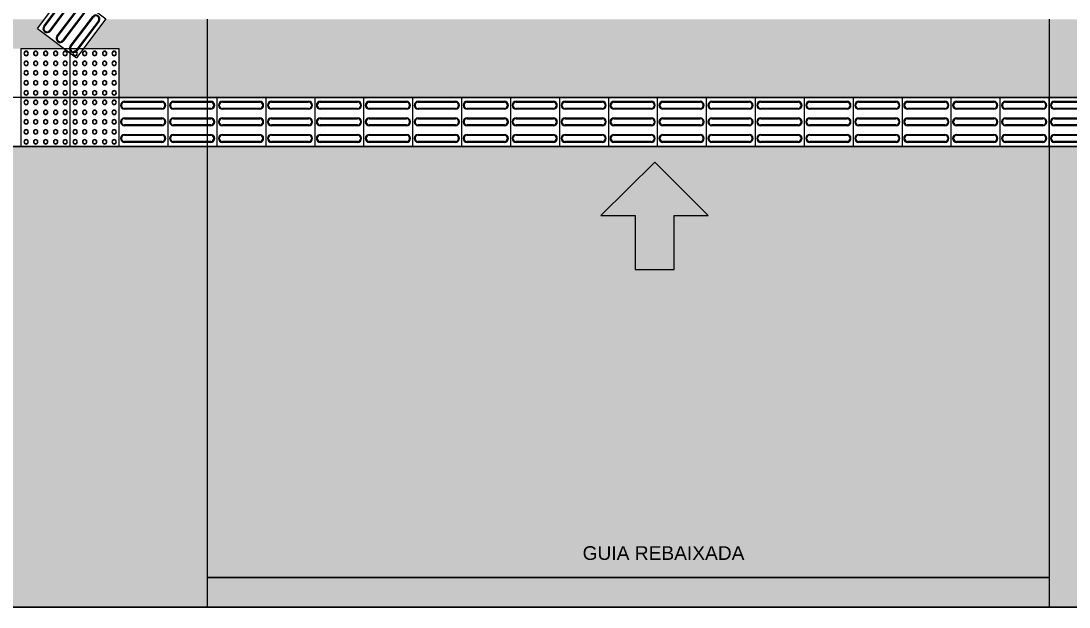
# Model space of a CAD drawing. Header units: inches. Extents: x 44782 to 44933, y 6798 to 6838.
# Drawn here: x 44799.66 to 44805.01, y 6800.64 to 6803.63 of the extents above; entities that cross this region are included whole.
import ezdxf

# ---------------------------------------------------------------- set-up
doc = ezdxf.new("R2010")
doc.units = ezdxf.units.IN
doc.header["$MEASUREMENT"] = 0
doc.linetypes.add('HIDDEN', pattern=[9.525, 6.35, -3.175])
doc.layers.add('at_Entity', color=7, linetype='Continuous', lineweight=9)
doc.layers.add('PISO TATIL', color=30, linetype='Continuous', lineweight=0)
for name, color, linetype in [('COTAS', 7, 'Continuous'), ('H. PAVER CINZA 1', 252, 'Continuous'), ('TEXTO01', 7, 'Continuous')]:
    doc.layers.add(name, color=color, linetype=linetype)
doc.styles.get("Standard").update_dxf_attribs({"font": 'txt.shx', "height": 0.18})

# ---------------------------------------------------------------- blocks, each defined once
blk = doc.blocks.new('A$C2E097F99')
at = {"layer": 'at_Entity', "color": 30, "true_color": 0xff7f00}
for p, q in [((0, 0.2498), (0.25, 0.2498)), ((0, 0.2498), (0, 0)), ((0.25, 0.2498), (0.25, 0)), ((0.0002, 0), (0.25, 0))]:
    blk.add_line(p, q, dxfattribs=at)
for centre, radius, start, end in [((0.0266, 0.2255), 0.0116, 90, 180), ((0.0266, 0.2255), 0.0116, 180, 270), ((0.0266, 0.2255), 0.00953, 90, 180), ((0.0266, 0.2255), 0.00953, 180, 270), ((0.0266, 0.2255), 0.0116, 360, 90), ((0.0266, 0.2255), 0.00953, 360, 90), ((0.0266, 0.2255), 0.00953, 270, 0), ((0.0266, 0.2255), 0.0116, 270, 0), ((0.0753, 0.2255), 0.0116, 90, 180), ((0.0753, 0.2255), 0.0116, 180, 270), ((0.0753, 0.2255), 0.00953, 90, 180), ((0.0753, 0.2255), 0.00953, 180, 270), ((0.0753, 0.2255), 0.0116, 360, 90), ((0.0753, 0.2255), 0.00953, 360, 90), ((0.0753, 0.2255), 0.00953, 270, 0), ((0.0753, 0.2255), 0.0116, 270, 0), ((0.1261, 0.2255), 0.0116, 90, 180), ((0.1261, 0.2255), 0.0116, 180, 270), ((0.1261, 0.2255), 0.00953, 90, 180), ((0.1261, 0.2255), 0.00953, 180, 270), ((0.1261, 0.2255), 0.0116, 360, 90), ((0.1261, 0.2255), 0.00953, 360, 90), ((0.1261, 0.2255), 0.00953, 270, 0), ((0.1261, 0.2255), 0.0116, 270, 0), ((0.177, 0.2255), 0.0116, 90, 180), ((0.177, 0.2255), 0.0116, 180, 270), ((0.177, 0.2255), 0.00953, 90, 180), ((0.177, 0.2255), 0.00953, 180, 270), ((0.177, 0.2255), 0.0116, 360, 90), ((0.177, 0.2255), 0.00953, 360, 90), ((0.177, 0.2255), 0.00953, 270, 0), ((0.177, 0.2255), 0.0116, 270, 0), ((0.2257, 0.2255), 0.0116, 90, 180), ((0.2257, 0.2255), 0.0116, 180, 270), ((0.2257, 0.2255), 0.00953, 90, 180), ((0.2257, 0.2255), 0.00953, 180, 270), ((0.2257, 0.2255), 0.0116, 360, 90), ((0.2257, 0.2255), 0.00953, 360, 90), ((0.2257, 0.2255), 0.00953, 270, 0), ((0.2257, 0.2255), 0.0116, 270, 0), ((0.0266, 0.1747), 0.0116, 90, 180), ((0.0266, 0.1747), 0.0116, 180, 270), ((0.0266, 0.1747), 0.00953, 90, 180), ((0.0266, 0.1747), 0.00953, 180, 270), ((0.0266, 0.1747), 0.0116, 360, 90), ((0.0266, 0.1747), 0.00953, 360, 90), ((0.0266, 0.1747), 0.00953, 270, 0), ((0.0266, 0.1747), 0.0116, 270, 0), ((0.0753, 0.1747), 0.0116, 90, 180), ((0.0753, 0.1747), 0.0116, 180, 270), ((0.0753, 0.1747), 0.00953, 90, 180), ((0.0753, 0.1747), 0.00953, 180, 270), ((0.0753, 0.1747), 0.0116, 360, 90), ((0.0753, 0.1747), 0.00953, 360, 90), ((0.0753, 0.1747), 0.00953, 270, 0), ((0.0753, 0.1747), 0.0116, 270, 0), ((0.1261, 0.1747), 0.0116, 90, 180), ((0.1261, 0.1747), 0.0116, 180, 270), ((0.1261, 0.1747), 0.00953, 90, 180), ((0.1261, 0.1747), 0.00953, 180, 270), ((0.1261, 0.1747), 0.0116, 360, 90), ((0.1261, 0.1747), 0.00953, 360, 90), ((0.1261, 0.1747), 0.00953, 270, 0), ((0.1261, 0.1747), 0.0116, 270, 0), ((0.177, 0.1747), 0.0116, 90, 180), ((0.177, 0.1747), 0.0116, 180, 270), ((0.177, 0.1747), 0.00953, 90, 180), ((0.177, 0.1747), 0.00953, 180, 270), ((0.177, 0.1747), 0.0116, 360, 90), ((0.177, 0.1747), 0.00953, 360, 90), ((0.177, 0.1747), 0.00953, 270, 0), ((0.177, 0.1747), 0.0116, 270, 0), ((0.2257, 0.1747), 0.0116, 90, 180), ((0.2257, 0.1747), 0.0116, 180, 270), ((0.2257, 0.1747), 0.00953, 90, 180), ((0.2257, 0.1747), 0.00953, 180, 270), ((0.2257, 0.1747), 0.0116, 360, 90), ((0.2257, 0.1747), 0.00953, 360, 90), ((0.2257, 0.1747), 0.00953, 270, 0), ((0.2257, 0.1747), 0.0116, 270, 0), ((0.0266, 0.126), 0.0116, 90, 180), ((0.0266, 0.126), 0.0116, 180, 270), ((0.0266, 0.126), 0.00953, 90, 180), ((0.0266, 0.126), 0.00953, 180, 270), ((0.0266, 0.126), 0.0116, 360, 90), ((0.0266, 0.126), 0.00953, 360, 90), ((0.0266, 0.126), 0.00953, 270, 0), ((0.0266, 0.126), 0.0116, 270, 0), ((0.0753, 0.126), 0.0116, 90, 180), ((0.0753, 0.126), 0.0116, 180, 270), ((0.0753, 0.126), 0.00953, 90, 180), ((0.0753, 0.126), 0.00953, 180, 270), ((0.0753, 0.126), 0.0116, 360, 90), ((0.0753, 0.126), 0.00953, 360, 90), ((0.0753, 0.126), 0.00953, 270, 0), ((0.0753, 0.126), 0.0116, 270, 0), ((0.1261, 0.126), 0.0116, 90, 180), ((0.1261, 0.126), 0.0116, 180, 270), ((0.1261, 0.126), 0.00953, 90, 180), ((0.1261, 0.126), 0.00953, 180, 270), ((0.1261, 0.126), 0.0116, 360, 90), ((0.1261, 0.126), 0.00953, 360, 90), ((0.1261, 0.126), 0.00953, 270, 0), ((0.1261, 0.126), 0.0116, 270, 0), ((0.177, 0.126), 0.0116, 90, 180), ((0.177, 0.126), 0.0116, 180, 270), ((0.177, 0.126), 0.00953, 90, 180), ((0.177, 0.126), 0.00953, 180, 270), ((0.177, 0.126), 0.0116, 360, 90), ((0.177, 0.126), 0.00953, 360, 90), ((0.177, 0.126), 0.00953, 270, 0), ((0.177, 0.126), 0.0116, 270, 0), ((0.2257, 0.126), 0.0116, 90, 180), ((0.2257, 0.126), 0.0116, 180, 270), ((0.2257, 0.126), 0.00953, 90, 180), ((0.2257, 0.126), 0.00953, 180, 270), ((0.2257, 0.126), 0.0116, 360, 90), ((0.2257, 0.126), 0.00953, 360, 90), ((0.2257, 0.126), 0.00953, 270, 0), ((0.2257, 0.126), 0.0116, 270, 0), ((0.0266, 0.0752), 0.0116, 90, 180), ((0.0266, 0.0752), 0.0116, 180, 270), ((0.0266, 0.0752), 0.00953, 90, 180), ((0.0266, 0.0752), 0.00953, 180, 270), ((0.0266, 0.0752), 0.0116, 360, 90), ((0.0266, 0.0752), 0.00953, 360, 90), ((0.0266, 0.0752), 0.00953, 270, 0), ((0.0266, 0.0752), 0.0116, 270, 0), ((0.0753, 0.0752), 0.0116, 90, 180), ((0.0753, 0.0752), 0.0116, 180, 270), ((0.0753, 0.0752), 0.00953, 90, 180), ((0.0753, 0.0752), 0.00953, 180, 270), ((0.0753, 0.0752), 0.0116, 360, 90), ((0.0753, 0.0752), 0.00953, 360, 90), ((0.0753, 0.0752), 0.00953, 270, 0), ((0.0753, 0.0752), 0.0116, 270, 0), ((0.1261, 0.0752), 0.0116, 90, 180), ((0.1261, 0.0752), 0.0116, 180, 270), ((0.1261, 0.0752), 0.00953, 90, 180), ((0.1261, 0.0752), 0.00953, 180, 270), ((0.1261, 0.0752), 0.0116, 360, 90), ((0.1261, 0.0752), 0.00953, 360, 90), ((0.1261, 0.0752), 0.00953, 270, 0), ((0.1261, 0.0752), 0.0116, 270, 0), ((0.177, 0.0752), 0.0116, 90, 180), ((0.177, 0.0752), 0.0116, 180, 270), ((0.177, 0.0752), 0.00953, 90, 180), ((0.177, 0.0752), 0.00953, 180, 270), ((0.177, 0.0752), 0.0116, 360, 90), ((0.177, 0.0752), 0.00953, 360, 90), ((0.177, 0.0752), 0.00953, 270, 0), ((0.177, 0.0752), 0.0116, 270, 0), ((0.2257, 0.0752), 0.0116, 90, 180), ((0.2257, 0.0752), 0.0116, 180, 270), ((0.2257, 0.0752), 0.00953, 90, 180), ((0.2257, 0.0752), 0.00953, 180, 270), ((0.2257, 0.0752), 0.0116, 360, 90), ((0.2257, 0.0752), 0.00953, 360, 90), ((0.2257, 0.0752), 0.00953, 270, 0), ((0.2257, 0.0752), 0.0116, 270, 0), ((0.0266, 0.0243), 0.0116, 90, 180), ((0.0266, 0.0243), 0.0116, 180, 270), ((0.0266, 0.0243), 0.00953, 90, 180), ((0.0266, 0.0243), 0.00953, 180, 270), ((0.0266, 0.0243), 0.0116, 360, 90), ((0.0266, 0.0243), 0.00953, 360, 90), ((0.0266, 0.0243), 0.00953, 270, 0), ((0.0266, 0.0243), 0.0116, 270, 0), ((0.0753, 0.0243), 0.0116, 90, 180), ((0.0753, 0.0243), 0.0116, 180, 270), ((0.0753, 0.0243), 0.00953, 90, 180), ((0.0753, 0.0243), 0.00953, 180, 270), ((0.0753, 0.0243), 0.0116, 360, 90), ((0.0753, 0.0243), 0.00953, 360, 90), ((0.0753, 0.0243), 0.00953, 270, 0), ((0.0753, 0.0243), 0.0116, 270, 0), ((0.1261, 0.0243), 0.0116, 90, 180), ((0.1261, 0.0243), 0.0116, 180, 270), ((0.1261, 0.0243), 0.00953, 90, 180), ((0.1261, 0.0243), 0.00953, 180, 270), ((0.1261, 0.0243), 0.0116, 360, 90), ((0.1261, 0.0243), 0.00953, 360, 90), ((0.1261, 0.0243), 0.00953, 270, 0), ((0.1261, 0.0243), 0.0116, 270, 0), ((0.177, 0.0243), 0.0116, 90, 180), ((0.177, 0.0243), 0.0116, 180, 270), ((0.177, 0.0243), 0.00953, 90, 180), ((0.177, 0.0243), 0.00953, 180, 270), ((0.177, 0.0243), 0.0116, 360, 90), ((0.177, 0.0243), 0.00953, 360, 90), ((0.177, 0.0243), 0.00953, 270, 0), ((0.177, 0.0243), 0.0116, 270, 0), ((0.2257, 0.0243), 0.0116, 90, 180), ((0.2257, 0.0243), 0.0116, 180, 270), ((0.2257, 0.0243), 0.00953, 90, 180), ((0.2257, 0.0243), 0.00953, 180, 270), ((0.2257, 0.0243), 0.0116, 360, 90), ((0.2257, 0.0243), 0.00953, 360, 90), ((0.2257, 0.0243), 0.00953, 270, 0), ((0.2257, 0.0243), 0.0116, 270, 0)]:
    blk.add_arc(centre, radius, start, end, dxfattribs=at)
blk = doc.blocks.new('A$C4E6C04E1')
at = {"layer": 'at_Entity', "color": 160, "true_color": 0x003fff}
for p, q in [((0, 0.2498), (0, 0)), ((0, 0.2498), (0.2498, 0.2498)), ((0.0286, 0.2308), (0.2191, 0.2308)), ((0.0286, 0.2266), (0.2191, 0.2266)), ((0.2498, 0.2498), (0.2498, 0)), ((0.2191, 0.1948), (0.0286, 0.1948)), ((0.2191, 0.1906), (0.0286, 0.1906)), ((0.0286, 0.1461), (0.2191, 0.1461)), ((0.0286, 0.1419), (0.2191, 0.1419)), ((0.2191, 0.1101), (0.0286, 0.1101)), ((0.2191, 0.1059), (0.0286, 0.1059)), ((0.0286, 0.0614), (0.2191, 0.0614)), ((0.0286, 0.0572), (0.2191, 0.0572)), ((0.2191, 0.0254), (0.0286, 0.0254)), ((0.2191, 0.0212), (0.0286, 0.0212)), ((0.2498, 0), (0, 0))]:
    blk.add_line(p, q, dxfattribs=at)
for centre, radius, start, end in [((0.0286, 0.2107), 0.0201, 90, 180), ((0.0286, 0.2107), 0.0159, 90, 180), ((0.2191, 0.2107), 0.0201, 0.2555, 90), ((0.2191, 0.2107), 0.0159, 0.2555, 90), ((0.0286, 0.2107), 0.0201, 180, 270), ((0.0286, 0.2107), 0.0159, 180, 270), ((0.2191, 0.2107), 0.0201, 270.5108, 0.2554), ((0.2191, 0.2107), 0.0159, 270.5108, 0.2553), ((0.0286, 0.126), 0.0201, 90, 180), ((0.0286, 0.126), 0.0201, 180, 270), ((0.0286, 0.126), 0.0159, 90, 180), ((0.0286, 0.126), 0.0159, 180, 270), ((0.2191, 0.126), 0.0201, 0.2555, 90), ((0.2191, 0.126), 0.0159, 0.2555, 90), ((0.2191, 0.126), 0.0201, 270.5108, 0.2554), ((0.2191, 0.126), 0.0159, 270.5108, 0.2553), ((0.0286, 0.0413), 0.0201, 90, 180), ((0.0286, 0.0413), 0.0159, 90, 180), ((0.2191, 0.0413), 0.0201, 0.2555, 90), ((0.2191, 0.0413), 0.0159, 0.2555, 90), ((0.0286, 0.0413), 0.0201, 180, 270), ((0.0286, 0.0413), 0.0159, 180, 270), ((0.2191, 0.0413), 0.0201, 270.5108, 0.2554), ((0.2191, 0.0413), 0.0159, 270.5108, 0.2553)]:
    blk.add_arc(centre, radius, start, end, dxfattribs=at)
blk = doc.blocks.new('A$C09677D9A')
at = {"layer": 'at_Entity', "color": 7}
for p, q in [((0.2753, 0.5484), (0, 0.2753)), ((0.5484, 0.2753), (0.2753, 0.5484)), ((0, 0.2753), (0.1757, 0.2753)), ((0.1757, 0.2753), (0.1757, 0)), ((0.3748, 0), (0.3748, 0.2753)), ((0.3748, 0.2753), (0.5484, 0.2753)), ((0.1757, 0), (0.3748, 0))]:
    blk.add_line(p, q, dxfattribs=at)

msp = doc.modelspace()

# ---------------------------------------------------------------- hatches: boundary and pattern name
at = {"layer": 'H. PAVER CINZA 1'}
h = msp.add_hatch(color=256, dxfattribs=at)
h.paths.add_polyline_path([(44800.6145, 6802.9871), (44800.4136, 6802.9871), (44800.1638, 6802.9871), (44799.9139, 6802.9871), (44799.6639, 6802.9871), (44799.4139, 6802.9871), (44799.1639, 6802.9871), (44798.9141, 6802.9871), (44798.6642, 6802.9871), (44798.4144, 6802.9871), (44798.1645, 6802.9871), (44797.9147, 6802.9871), (44797.6648, 6802.9871), (44797.415, 6802.9871), (44797.1651, 6802.9871), (44796.9153, 6802.9871), (44796.6654, 6802.9871), (44796.4156, 6802.9871), (44796.1657, 6802.9871), (44795.9159, 6802.9871), (44795.666, 6802.9871), (44795.4162, 6802.9871), (44795.1663, 6802.9871), (44794.9165, 6802.9871), (44794.6666, 6802.9871), (44794.4168, 6802.9871), (44794.1669, 6802.9871), (44793.9171, 6802.9871), (44793.6672, 6802.9871), (44793.4174, 6802.9871), (44793.1676, 6802.9871), (44792.9177, 6802.9871), (44792.6679, 6802.9871), (44792.418, 6802.9871), (44785.3153, 6802.9871), (44785.3153, 6800.6362), (44800.6145, 6800.6362)])
h.paths.add_polyline_path([(44799.4138, 6803.4868), (44799.6638, 6803.4868), (44799.8839, 6803.4868), (44799.7477, 6803.5898), (44799.7832, 6803.6368), (44785.3153, 6803.6378), (44785.3153, 6803.2379), (44792.418, 6803.2368), (44792.418, 6803.237), (44792.6679, 6803.237), (44792.9177, 6803.237), (44793.1676, 6803.237), (44793.4174, 6803.237), (44793.6672, 6803.237), (44793.9171, 6803.237), (44794.1669, 6803.237), (44794.4168, 6803.237), (44794.6666, 6803.237), (44794.9165, 6803.237), (44795.1663, 6803.237), (44795.4162, 6803.237), (44795.666, 6803.237), (44795.9159, 6803.237), (44796.1657, 6803.237), (44796.4156, 6803.237), (44796.6654, 6803.237), (44796.9153, 6803.237), (44797.1651, 6803.237), (44797.415, 6803.237), (44797.6648, 6803.237), (44797.9147, 6803.237), (44798.1645, 6803.237), (44798.4144, 6803.237), (44798.6642, 6803.237), (44798.9141, 6803.237), (44799.1639, 6803.237), (44799.4138, 6803.237)])
h.paths.add_polyline_path([(44800.6145, 6803.6368), (44800.0964, 6803.6368), (44799.9831, 6803.4868), (44800.1638, 6803.4868), (44800.1638, 6803.237), (44800.4136, 6803.237), (44800.6145, 6803.237)])
h.paths.add_polyline_path([(44804.9122, 6803.6368), (44800.6145, 6803.6368), (44800.6145, 6803.237), (44800.6635, 6803.237), (44800.9133, 6803.237), (44801.1632, 6803.237), (44801.413, 6803.237), (44801.6629, 6803.237), (44801.9127, 6803.237), (44802.1626, 6803.237), (44802.4124, 6803.237), (44802.6623, 6803.237), (44802.9121, 6803.237), (44803.162, 6803.237), (44803.4118, 6803.237), (44803.6617, 6803.237), (44803.9115, 6803.237), (44804.1614, 6803.237), (44804.4112, 6803.237), (44804.661, 6803.237), (44804.9122, 6803.237)])
h.paths.add_polyline_path([(44802.3112, 6800.7986), (44803.1893, 6800.7986), (44803.1893, 6800.9598), (44802.3112, 6800.9598)])
h = msp.add_hatch(color=256, dxfattribs=at)
h.paths.add_polyline_path([(44804.9122, 6802.9871), (44804.661, 6802.9871), (44804.4112, 6802.9871), (44804.1614, 6802.9871), (44803.9115, 6802.9871), (44803.6617, 6802.9871), (44803.4118, 6802.9871), (44803.162, 6802.9871), (44802.9121, 6802.9871), (44802.6623, 6802.9871), (44802.4124, 6802.9871), (44802.1626, 6802.9871), (44801.9127, 6802.9871), (44801.6629, 6802.9871), (44801.413, 6802.9871), (44801.1632, 6802.9871), (44800.9133, 6802.9871), (44800.6635, 6802.9871), (44800.6145, 6802.9871), (44800.6145, 6800.7864), (44804.9122, 6800.7864)])
h.paths.add_polyline_path([(44804.9122, 6800.7864), (44800.6145, 6800.7864), (44800.6145, 6800.6362), (44804.9122, 6800.6362)])
h.paths.add_polyline_path([(44811.5144, 6802.9871), (44811.407, 6802.9871), (44811.1571, 6802.9871), (44810.9073, 6802.9871), (44810.6574, 6802.9871), (44810.4076, 6802.9871), (44810.1577, 6802.9871), (44809.9079, 6802.9871), (44809.658, 6802.9871), (44809.4082, 6802.9871), (44809.1583, 6802.9871), (44808.9085, 6802.9871), (44808.6586, 6802.9871), (44808.4088, 6802.9871), (44808.1589, 6802.9871), (44807.9091, 6802.9871), (44807.6592, 6802.9871), (44807.4094, 6802.9871), (44807.1595, 6802.9871), (44806.9097, 6802.9871), (44806.6598, 6802.9871), (44806.41, 6802.9871), (44806.1601, 6802.9871), (44806.0147, 6802.9871), (44806.0147, 6800.6362), (44811.5144, 6800.6362)])
h.paths.add_polyline_path([(44806.0147, 6802.9871), (44805.9103, 6802.9871), (44805.6604, 6802.9871), (44805.4106, 6802.9871), (44805.1607, 6802.9871), (44804.9122, 6802.9871), (44804.9122, 6800.6362), (44804.9186, 6800.6362), (44806.0147, 6800.6362)])
h.paths.add_polyline_path([(44806.0147, 6803.6368), (44804.9122, 6803.6368), (44804.9122, 6803.237), (44805.1607, 6803.237), (44805.4106, 6803.237), (44805.6604, 6803.237), (44805.9103, 6803.237), (44806.0147, 6803.237)])
h.paths.add_polyline_path([(44811.5144, 6803.6368), (44806.0147, 6803.6368), (44806.0147, 6803.237), (44806.1601, 6803.237), (44806.41, 6803.237), (44806.6598, 6803.237), (44806.9097, 6803.237), (44807.1595, 6803.237), (44807.4094, 6803.237), (44807.6592, 6803.237), (44807.9091, 6803.237), (44808.1589, 6803.237), (44808.4088, 6803.237), (44808.6586, 6803.237), (44808.9085, 6803.237), (44809.1583, 6803.237), (44809.4082, 6803.237), (44809.658, 6803.237), (44809.9079, 6803.237), (44810.1577, 6803.237), (44810.4076, 6803.237), (44810.6574, 6803.237), (44810.9073, 6803.237), (44811.1571, 6803.237), (44811.407, 6803.237), (44811.5144, 6803.237)])
h.paths.add_polyline_path([(44816.6585, 6803.6368), (44811.5144, 6803.6368), (44811.5144, 6803.237), (44811.6568, 6803.237), (44811.9067, 6803.237), (44812.1565, 6803.237), (44812.4064, 6803.237), (44812.6562, 6803.237), (44812.9061, 6803.237), (44813.1559, 6803.237), (44813.4058, 6803.237), (44813.6556, 6803.237), (44813.9055, 6803.237), (44814.1553, 6803.237), (44814.4051, 6803.237), (44814.655, 6803.237), (44814.9048, 6803.237), (44815.1547, 6803.237), (44815.4045, 6803.237), (44815.6544, 6803.237), (44815.9042, 6803.237), (44816.1541, 6803.237), (44816.4039, 6803.237), (44816.6585, 6803.237)])
h.paths.add_polyline_path([(44816.6585, 6802.9871), (44816.4039, 6802.9871), (44816.1541, 6802.9871), (44815.9042, 6802.9871), (44815.6544, 6802.9871), (44815.4045, 6802.9871), (44815.1547, 6802.9871), (44814.9048, 6802.9871), (44814.655, 6802.9871), (44814.4051, 6802.9871), (44814.1553, 6802.9871), (44813.9055, 6802.9871), (44813.6556, 6802.9871), (44813.4058, 6802.9871), (44813.1559, 6802.9871), (44812.9061, 6802.9871), (44812.6562, 6802.9871), (44812.4064, 6802.9871), (44812.1565, 6802.9871), (44811.9067, 6802.9871), (44811.6568, 6802.9871), (44811.5144, 6802.9871), (44811.5144, 6800.6362), (44816.6585, 6800.6362)])
h.paths.add_polyline_path([(44827.4568, 6802.9871), (44820.9584, 6802.9871), (44820.9584, 6800.6362), (44827.4568, 6800.6362)])

# ---------------------------------------------------------------- linework, layer by layer
at = {"layer": 'at_Entity', "color": 252, "true_color": 0x989898}
for p, q in [((44800.6145, 6803.6368), (44800.6145, 6803.4379)), ((44800.6145, 6803.6368), (44800.6145, 6803.4379)), ((44800.6145, 6803.6241), (44800.6145, 6803.2368)), ((44804.9122, 6803.6241), (44804.9122, 6803.2368)), ((44804.9122, 6803.6241), (44804.9122, 6803.2368)), ((44804.9122, 6803.5796), (44804.9122, 6803.5479)), ((44804.9122, 6803.5479), (44804.9122, 6803.5331)), ((44804.9122, 6803.5331), (44804.9122, 6803.4823)), ((44804.9122, 6803.4823), (44804.9122, 6803.459)), ((44804.9122, 6803.459), (44804.9122, 6803.2368)), ((44800.6145, 6803.4379), (44800.6145, 6803.2368)), ((44800.6145, 6803.4379), (44800.6145, 6803.2368)), ((44799.8189, 6803.2368), (44800.6145, 6803.2368)), ((44800.6145, 6803.2368), (44804.9122, 6803.2368)), ((44804.9122, 6803.2368), (44816.6585, 6803.2368)), ((44785.3153, 6802.9871), (44800.6145, 6802.9871)), ((44800.6145, 6802.9871), (44800.6145, 6800.7864)), ((44800.6145, 6802.9871), (44804.9122, 6802.9871)), ((44800.6145, 6802.9871), (44800.6145, 6800.7864)), ((44800.6145, 6802.9871), (44800.6145, 6800.7864)), ((44804.9122, 6802.9871), (44804.9122, 6800.7864)), ((44804.9122, 6802.9871), (44816.6585, 6802.9871)), ((44804.9122, 6802.9871), (44804.9122, 6800.7864)), ((44804.9122, 6802.9871), (44804.9122, 6800.7864)), ((44800.6145, 6800.7864), (44804.9122, 6800.7864)), ((44800.6145, 6800.7864), (44800.6145, 6800.6362)), ((44800.6145, 6800.7864), (44804.9122, 6800.7864)), ((44800.6145, 6800.7864), (44800.6145, 6800.6362)), ((44800.6145, 6800.7864), (44800.6145, 6800.6362)), ((44804.9122, 6800.7864), (44804.9122, 6800.6362)), ((44804.9122, 6800.7864), (44804.9122, 6800.6362)), ((44804.9122, 6800.7864), (44804.9122, 6800.6362)), ((44785.3153, 6800.6362), (44800.6145, 6800.6362)), ((44800.6145, 6800.6362), (44804.9122, 6800.6362)), ((44804.9122, 6800.6362), (44816.6585, 6800.6362))]:
    msp.add_line(p, q, dxfattribs=at)
at = {"layer": 'at_Entity', "color": 0}
for p, q in [((44800.6145, 6803.6368), (44800.6145, 6800.6362)), ((44804.9122, 6803.6368), (44804.9122, 6800.6362)), ((44830.6055, 6803.2368), (44785.3153, 6803.2368)), ((44830.6055, 6802.9871), (44785.3153, 6802.9871)), ((44804.9122, 6800.7864), (44800.6145, 6800.7864)), ((44830.6055, 6800.6362), (44785.3153, 6800.6362)), ((44804.9186, 6800.6362), (44804.7302, 6800.6362))]:
    msp.add_line(p, q, dxfattribs=at)

# ---------------------------------------------------------------- block references
at = {"layer": 'COTAS'}
msp.add_blockref('A$C09677D9A', (44802.6236, 6802.3593), dxfattribs=at)
at = {"layer": 'PISO TATIL', "linetype": 'HIDDEN', "rotation": 52.90884101828816}
msp.add_blockref('A$C4E6C04E1', (44799.947, 6803.4391), dxfattribs=at)
at = {"layer": 'PISO TATIL', "linetype": 'HIDDEN'}
for name, p in [('A$C2E097F99', (44799.6638, 6803.237)), ('A$C2E097F99', (44799.9138, 6803.237)), ('A$C2E097F99', (44799.6638, 6802.9871)), ('A$C2E097F99', (44799.9138, 6802.9871)), ('A$C4E6C04E1', (44800.1638, 6802.9871)), ('A$C4E6C04E1', (44800.4136, 6802.9871)), ('A$C4E6C04E1', (44800.6635, 6802.9871)), ('A$C4E6C04E1', (44800.9133, 6802.9871)), ('A$C4E6C04E1', (44801.1632, 6802.9871)), ('A$C4E6C04E1', (44801.413, 6802.9871)), ('A$C4E6C04E1', (44801.6629, 6802.9871)), ('A$C4E6C04E1', (44801.9127, 6802.9871)), ('A$C4E6C04E1', (44802.1626, 6802.9871)), ('A$C4E6C04E1', (44802.4124, 6802.9871)), ('A$C4E6C04E1', (44802.6623, 6802.9871)), ('A$C4E6C04E1', (44802.9121, 6802.9871)), ('A$C4E6C04E1', (44803.162, 6802.9871)), ('A$C4E6C04E1', (44803.4118, 6802.9871)), ('A$C4E6C04E1', (44803.6617, 6802.9871)), ('A$C4E6C04E1', (44803.9115, 6802.9871)), ('A$C4E6C04E1', (44804.1614, 6802.9871)), ('A$C4E6C04E1', (44804.4112, 6802.9871)), ('A$C4E6C04E1', (44804.661, 6802.9871)), ('A$C4E6C04E1', (44804.9109, 6802.9871))]:
    msp.add_blockref(name, p, dxfattribs=at)

# ---------------------------------------------------------------- texts
at = {"layer": 'TEXTO01', "lineweight": 9, "insert": (44802.531, 6800.9468), "char_height": 0.104, "attachment_point": 1}
msp.add_mtext_dynamic_manual_height_columns('{\\fArial|b0|i0|c0|p34;\\H0.67308x;GUIA REBAIXADA}', width=2.174676, gutter_width=1, heights=[0], dxfattribs=at)

doc.saveas('drawing.dxf')
